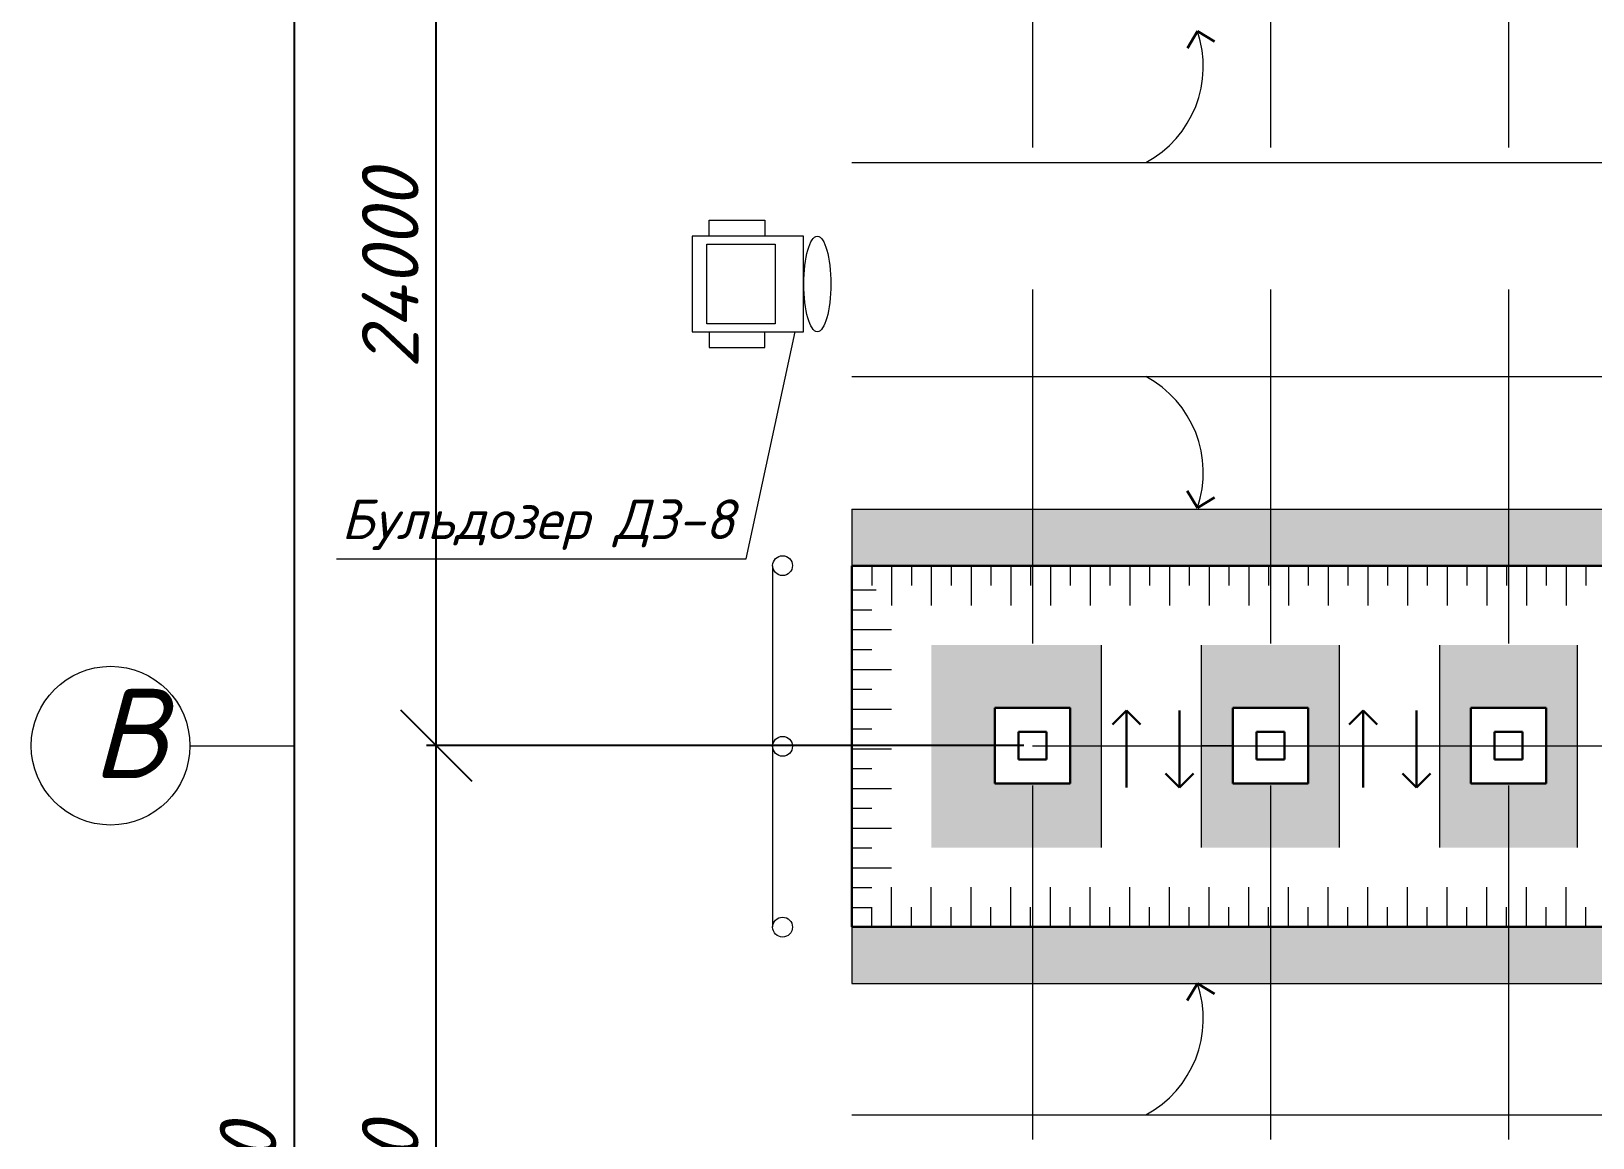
# Model space of a CAD drawing. Header units: millimetres. Extents: x 1422334 to 1587362, y 445536 to 446570.
# Drawn here: x 1585941.3 to 1585996.4, y 446306.7 to 446345.7 of the extents above; entities that cross this region are included whole.
import ezdxf

# ---------------------------------------------------------------- set-up
doc = ezdxf.new("R2010")
doc.units = ezdxf.units.MM
doc.header["$LTSCALE"] = 50
doc.linetypes.add('GOST2.303 4', pattern=[7, 5, -2, 0])
doc.layers.get('0').update_dxf_attribs({"lineweight": 13})
for name, color, linetype, lineweight in [('fund transh', 7, 'Continuous', 30), ('Risunochki', 7, 'Continuous', 13), ('камаз', 7, 'Continuous', 13), ('Линии склона', 7, 'Continuous', 30), ('оси траншей размеры', 7, 'Continuous', 13), ('Слой 0.13', 7, 'Continuous', 9)]:
    doc.layers.add(name, color=color, linetype=linetype, lineweight=lineweight)
doc.styles.get("Standard").update_dxf_attribs({"font": 'isocpeui.ttf'})
doc.dimstyles.new('200', dxfattribs={"dimtxt": 2.5, "dimasz": 2.5, "dimexe": 0.3445, "dimexo": 0.3, "dimtad": 1, "dimlfac": 500, "dimtxsty": 'Standard', "dimblk": 'OBLIQUE', "dimcen": 2.5, "dimadec": 0, "dimazin": 0, "dimtfac": 1, "dimtmove": 0, "dimatfit": 3, "dimfxl": 1, "dimarcsym": 0})

# ---------------------------------------------------------------- blocks, each defined once
blk = doc.blocks.new('_Oblique')
at = {"color": 0, "linetype": 'ByBlock', "lineweight": -2}
blk.add_line((-0.5, -0.5), (0.5, 0.5), dxfattribs=at)
blk = doc.blocks.new('*D2144')
at = {"layer": 'Defpoints', "color": 0, "ltscale": 10000, "transparency": 16777216}
for p in [(1585955.598, 446320.541), (1585976.639, 446320.541), (1585976.639, 446286.941)]:
    blk.add_point(p, dxfattribs=at)
at = {"layer": 'оси траншей размеры', "color": 0, "lineweight": -2, "ltscale": 10000, "transparency": 16777216}
for p, q in [((1585976.339, 446320.541), (1585955.253, 446320.541)), ((1585955.598, 446286.941), (1585955.598, 446320.541)), ((1585976.339, 446286.941), (1585955.253, 446286.941))]:
    blk.add_line(p, q, dxfattribs=at)
at = {"layer": 'оси траншей размеры', "color": 0, "lineweight": -2, "ltscale": 10000, "transparency": 16777216, "xscale": 2.5, "yscale": 2.5, "zscale": 2.5}
for p, rotation in [((1585955.598, 446320.541), 90), ((1585955.598, 446286.941), 270)]:
    blk.add_blockref('_Oblique', p, dxfattribs=dict(at, rotation=rotation))
at = {"layer": 'оси траншей размеры', "color": 0, "ltscale": 10000, "transparency": 16777216, "insert": (1585953.973, 446303.741), "char_height": 2, "attachment_point": 5, "rotation": 90}
blk.add_mtext('24000', dxfattribs=at)
blk = doc.blocks.new('*D2145')
at = {"layer": 'Defpoints', "color": 0, "ltscale": 10000, "transparency": 16777216}
for p in [(1585955.598, 446354.141), (1585976.639, 446354.141), (1585976.639, 446320.541)]:
    blk.add_point(p, dxfattribs=at)
at = {"layer": 'оси траншей размеры', "color": 0, "lineweight": -2, "ltscale": 10000, "transparency": 16777216}
for p, q in [((1585976.339, 446354.141), (1585955.253, 446354.141)), ((1585955.598, 446320.541), (1585955.598, 446354.141)), ((1585976.339, 446320.541), (1585955.253, 446320.541))]:
    blk.add_line(p, q, dxfattribs=at)
at = {"layer": 'оси траншей размеры', "color": 0, "lineweight": -2, "ltscale": 10000, "transparency": 16777216, "xscale": 2.5, "yscale": 2.5, "zscale": 2.5}
for p, rotation in [((1585955.598, 446354.141), 90), ((1585955.598, 446320.541), 270)]:
    blk.add_blockref('_Oblique', p, dxfattribs=dict(at, rotation=rotation))
at = {"layer": 'оси траншей размеры', "color": 0, "ltscale": 10000, "transparency": 16777216, "insert": (1585953.973, 446337.341), "char_height": 2, "attachment_point": 5, "rotation": 90}
blk.add_mtext('24000', dxfattribs=at)
blk = doc.blocks.new('*D2146')
at = {"layer": 'Defpoints', "color": 0, "ltscale": 10000, "transparency": 16777216}
for p in [(1585950.593, 446354.141), (1585976.639, 446354.141), (1585976.639, 446253.341)]:
    blk.add_point(p, dxfattribs=at)
at = {"layer": 'оси траншей размеры', "color": 0, "lineweight": -2, "ltscale": 10000, "transparency": 16777216}
for p, q in [((1585976.339, 446354.141), (1585950.248, 446354.141)), ((1585950.593, 446253.341), (1585950.593, 446354.141)), ((1585976.339, 446253.341), (1585950.248, 446253.341))]:
    blk.add_line(p, q, dxfattribs=at)
at = {"layer": 'оси траншей размеры', "color": 0, "lineweight": -2, "ltscale": 10000, "transparency": 16777216, "xscale": 2.5, "yscale": 2.5, "zscale": 2.5}
for p, rotation in [((1585950.593, 446354.141), 90), ((1585950.593, 446253.341), 270)]:
    blk.add_blockref('_Oblique', p, dxfattribs=dict(at, rotation=rotation))
at = {"layer": 'оси траншей размеры', "color": 0, "ltscale": 10000, "transparency": 16777216, "insert": (1585948.955, 446303.741), "char_height": 2, "attachment_point": 5, "rotation": 90}
blk.add_mtext('72000', dxfattribs=at)

msp = doc.modelspace()

# ---------------------------------------------------------------- hatches: boundary and pattern name
at = {"layer": 'Risunochki', "ltscale": 10000}
h = msp.add_hatch(dxfattribs=at)
h.set_pattern_fill('AR-CONC', color=250, scale=0.01)
h.set_pattern_definition([(50, (1586923.3893, 445649.8545), (1.8218467, -0.1593909), [0.1905, -2.0955]), (355, (1586923.3893, 445649.8545), (-0.3524342, 1.9105685), [0.1524, -1.6764058]), (100.45144, (1586923.5411, 445649.8412), (1.4694125, 1.7511775), [0.1619, -1.7809024]), (46.1842, (1586923.3893, 445650.3625), (2.7107904, -0.4204233), [0.28575, -3.14325]), (96.63556, (1586923.6152, 445650.3274), (2.3740413, 2.474261), [0.24285, -2.671356]), (351.18415, (1586923.3893, 445650.3625), (2.3740413, 2.474261), [0.2285997, -2.514597]), (21, (1586923.6433, 445650.2355), (1.516144, -1.022652), [0.1905, -2.0955]), (326, (1586923.6433, 445650.2355), (0.6180203, 1.8418797), [0.1524, -1.6764]), (71.45144, (1586923.7696, 445650.1503), (2.1341642, 0.8192277), [0.1619, -1.7808994]), (37.5, (1586923.3893, 445649.8545), (0.03088603, 0.8455504), [0, -1.65608, 0, -1.7018, 0, -1.68275]), (7.5, (1586923.3893, 445649.8545), (0.6681966, 1.00180575), [0, -0.97028, 0, -1.61798, 0, -0.64135]), (327.5, (1586922.82286, 445649.8545), (1.35590595, -0.05728744), [0, -0.635, 0, -1.9812, 0, -2.6289]), (317.5, (1586922.5689, 445649.8545), (1.4812918, 0.2542649), [0, -0.8255, 0, -1.31572, 0, -1.8669])])
h.paths.add_polyline_path([(1586050.201654, 446328.887727), (1585970.261654, 446328.887727), (1585970.261654, 446326.887727), (1586050.201654, 446326.887727)])
h = msp.add_hatch(dxfattribs=at)
h.set_pattern_fill('AR-CONC', color=250, scale=0.00076032)
h.set_pattern_definition([(50, (1585987.76922, 446312.92956), (0.13851865, -0.0121188), [0.0144841, -0.1593251]), (355, (1585987.76922, 446312.92956), (-0.0267963, 0.1452643), [0.0115873, -0.1274605]), (100.45144, (1585987.78076, 446312.92855), (0.1117224, 0.1331455), [0.0123096, -0.1354056]), (46.1842, (1585987.76922, 446312.96818), (0.2061068, -0.0319656), [0.0217261, -0.2389876]), (96.6356, (1585987.7864, 446312.96552), (0.1805031, 0.188123), [0.0184644, -0.2031085]), (351.1842, (1585987.76922, 446312.96818), (0.180503, 0.188123), [0.017381, -0.1911899]), (21, (1585987.78853, 446312.95853), (0.11527545, -0.0777543), [0.0144841, -0.1593251]), (326, (1585987.78853, 446312.95853), (0.0469893, 0.1400418), [0.0115873, -0.12746]), (71.45144, (1585987.79814, 446312.95205), (0.1622648, 0.0622875), [0.0123096, -0.1354053]), (37.5, (1585987.769217, 446312.92956), (0.00234833, 0.06428889), [0, -0.12591507, 0, -0.12939126, 0, -0.12794285]), (7.5, (1585987.76922, 446312.92956), (0.05080433, 0.0761693), [0, -0.07377233, 0, -0.12301826, 0, -0.04876312]), (327.5, (1585987.72615, 446312.92956), (0.10309224, -0.00435568), [0, -0.04828032, 0, -0.1506346, 0, -0.19988052]), (317.5, (1585987.70684, 446312.92956), (0.1126256, 0.01933227), [0, -0.0627644, 0, -0.1000368, 0, -0.14194414])])
h.paths.add_polyline_path([(1585973.068947, 446324.087727), (1585973.068947, 446316.947727), (1585979.068947, 446316.947727), (1585979.068947, 446324.087727)])
h.paths.add_polyline_path([(1585977.968947, 446321.870782), (1585977.968947, 446319.210782), (1585975.308947, 446319.210782), (1585975.308947, 446321.870782)], flags=16)
h = msp.add_hatch(dxfattribs=at)
h.set_pattern_fill('AR-CONC', color=250, scale=0.00076032)
h.set_pattern_definition([(50, (1585996.16922, 446312.92956), (0.13851865, -0.0121188), [0.0144841, -0.1593251]), (355, (1585996.16922, 446312.92956), (-0.0267963, 0.1452643), [0.0115873, -0.1274605]), (100.45144, (1585996.18076, 446312.92855), (0.1117224, 0.1331455), [0.0123096, -0.1354056]), (46.1842, (1585996.16922, 446312.96818), (0.2061068, -0.0319656), [0.0217261, -0.2389876]), (96.6356, (1585996.1864, 446312.96552), (0.180503, 0.188123), [0.0184644, -0.2031085]), (351.1842, (1585996.16922, 446312.96818), (0.180503, 0.188123), [0.017381, -0.1911899]), (21, (1585996.18853, 446312.95853), (0.11527545, -0.0777543), [0.0144841, -0.1593251]), (326, (1585996.18853, 446312.95853), (0.0469893, 0.1400418), [0.0115873, -0.12746]), (71.45144, (1585996.19814, 446312.95205), (0.1622648, 0.0622875), [0.0123096, -0.1354053]), (37.5, (1585996.169217, 446312.92956), (0.00234833, 0.06428889), [0, -0.12591507, 0, -0.12939126, 0, -0.12794285]), (7.5, (1585996.16922, 446312.92956), (0.05080433, 0.0761693), [0, -0.07377233, 0, -0.12301826, 0, -0.04876312]), (327.5, (1585996.12615, 446312.92956), (0.10309224, -0.00435568), [0, -0.04828032, 0, -0.1506346, 0, -0.19988052]), (317.5, (1585996.10684, 446312.92956), (0.1126256, 0.01933227), [0, -0.0627644, 0, -0.1000368, 0, -0.14194414])])
h.paths.add_polyline_path([(1585982.608947, 446324.087727), (1585982.608947, 446316.947727), (1585987.468947, 446316.947727), (1585987.468947, 446324.087727)])
h.paths.add_polyline_path([(1585986.368947, 446321.870782), (1585986.368947, 446319.210782), (1585983.708947, 446319.210782), (1585983.708947, 446321.870782)], flags=16)
h = msp.add_hatch(dxfattribs=at)
h.set_pattern_fill('AR-CONC', color=250, scale=0.00076032)
h.set_pattern_definition([(50, (1586004.56922, 446312.92956), (0.13851865, -0.0121188), [0.0144841, -0.1593251]), (355, (1586004.56922, 446312.92956), (-0.0267963, 0.1452643), [0.0115873, -0.1274605]), (100.45144, (1586004.58076, 446312.92855), (0.1117224, 0.1331455), [0.0123096, -0.1354056]), (46.1842, (1586004.56922, 446312.96818), (0.2061068, -0.0319656), [0.0217261, -0.2389876]), (96.6356, (1586004.5864, 446312.96552), (0.180503, 0.188123), [0.0184644, -0.2031085]), (351.1842, (1586004.56922, 446312.96818), (0.180503, 0.188123), [0.017381, -0.1911899]), (21, (1586004.58853, 446312.95853), (0.11527545, -0.0777543), [0.0144841, -0.1593251]), (326, (1586004.58853, 446312.95853), (0.0469893, 0.1400418), [0.0115873, -0.12746]), (71.45144, (1586004.59814, 446312.95205), (0.1622648, 0.0622875), [0.0123096, -0.1354053]), (37.5, (1586004.569217, 446312.92956), (0.00234833, 0.06428889), [0, -0.12591507, 0, -0.12939126, 0, -0.12794285]), (7.5, (1586004.56922, 446312.92956), (0.05080433, 0.0761693), [0, -0.07377233, 0, -0.12301826, 0, -0.04876312]), (327.5, (1586004.52615, 446312.92956), (0.10309224, -0.00435568), [0, -0.04828032, 0, -0.1506346, 0, -0.19988052]), (317.5, (1586004.50684, 446312.92956), (0.1126256, 0.01933227), [0, -0.0627644, 0, -0.1000368, 0, -0.14194414])])
h.paths.add_polyline_path([(1585991.008947, 446324.087727), (1585991.008947, 446316.947727), (1585995.868947, 446316.947727), (1585995.868947, 446324.087727)])
h.paths.add_polyline_path([(1585994.768947, 446321.870782), (1585994.768947, 446319.210782), (1585992.108947, 446319.210782), (1585992.108947, 446321.870782)], flags=16)
h = msp.add_hatch(dxfattribs=at)
h.set_pattern_fill('AR-CONC', color=250, scale=0.01)
h.set_pattern_definition([(50, (1586923.3893, 445637.1145), (1.8218467, -0.1593909), [0.1905, -2.0955]), (355, (1586923.3893, 445637.1145), (-0.3524342, 1.9105685), [0.1524, -1.6764058]), (100.45144, (1586923.5411, 445637.1012), (1.4694125, 1.7511775), [0.1619, -1.7809024]), (46.1842, (1586923.3893, 445637.6225), (2.7107904, -0.4204233), [0.28575, -3.14325]), (96.63556, (1586923.6152, 445637.5874), (2.3740413, 2.474261), [0.24285, -2.671356]), (351.18415, (1586923.3893, 445637.6225), (2.3740413, 2.474261), [0.2285997, -2.514597]), (21, (1586923.6433, 445637.4955), (1.516144, -1.022652), [0.1905, -2.0955]), (326, (1586923.6433, 445637.4955), (0.6180203, 1.8418797), [0.1524, -1.6764]), (71.45144, (1586923.7696, 445637.4103), (2.1341642, 0.8192277), [0.1619, -1.7808994]), (37.5, (1586923.3893, 445637.1145), (0.03088603, 0.8455504), [0, -1.65608, 0, -1.7018, 0, -1.68275]), (7.5, (1586923.3893, 445637.1145), (0.6681966, 1.00180575), [0, -0.97028, 0, -1.61798, 0, -0.64135]), (327.5, (1586922.82286, 445637.1145), (1.35590595, -0.05728744), [0, -0.635, 0, -1.9812, 0, -2.6289]), (317.5, (1586922.5689, 445637.1145), (1.4812918, 0.2542649), [0, -0.8255, 0, -1.31572, 0, -1.8669])])
h.paths.add_polyline_path([(1586050.201654, 446314.147727), (1585970.261654, 446314.147727), (1585970.261654, 446312.147727), (1586050.201654, 446312.147727)])

# ---------------------------------------------------------------- linework, layer by layer
at = {"layer": 'fund transh', "ltscale": 10000}
for p, q in [((1585975.308947, 446319.210782, 8264.642599), (1585975.308947, 446321.870782, 8264.642599)), ((1585975.308947, 446321.870782, 8264.642599), (1585977.968947, 446321.870782, 8264.642599)), ((1585977.968947, 446321.870782, 8264.642599), (1585977.968947, 446319.210782, 8264.642599)), ((1585983.708947, 446319.210782, 8264.642599), (1585983.708947, 446321.870782, 8264.642599)), ((1585983.708947, 446321.870782, 8264.642599), (1585986.368947, 446321.870782, 8264.642599)), ((1585986.368947, 446321.870782, 8264.642599), (1585986.368947, 446319.210782, 8264.642599)), ((1585992.108947, 446319.210782, 8264.642599), (1585992.108947, 446321.870782, 8264.642599)), ((1585992.108947, 446321.870782, 8264.642599), (1585994.768947, 446321.870782, 8264.642599)), ((1585994.768947, 446321.870782, 8264.642599), (1585994.768947, 446319.210782, 8264.642599)), ((1585976.148947, 446320.050782, 8264.642599), (1585976.148947, 446321.030782, 8264.642599)), ((1585976.148947, 446321.030782, 8264.642599), (1585977.128947, 446321.030782, 8264.642599)), ((1585977.128947, 446321.030782, 8264.642599), (1585977.128947, 446320.050782, 8264.642599)), ((1585984.548947, 446320.050782, 8264.642599), (1585984.548947, 446321.030782, 8264.642599)), ((1585984.548947, 446321.030782, 8264.642599), (1585985.528947, 446321.030782, 8264.642599)), ((1585985.528947, 446321.030782, 8264.642599), (1585985.528947, 446320.050782, 8264.642599)), ((1585992.948947, 446320.050782, 8264.642599), (1585992.948947, 446321.030782, 8264.642599)), ((1585992.948947, 446321.030782, 8264.642599), (1585993.928947, 446321.030782, 8264.642599)), ((1585993.928947, 446321.030782, 8264.642599), (1585993.928947, 446320.050782, 8264.642599)), ((1585977.128947, 446320.050782, 8264.642599), (1585976.148947, 446320.050782, 8264.642599)), ((1585985.528947, 446320.050782, 8264.642599), (1585984.548947, 446320.050782, 8264.642599)), ((1585993.928947, 446320.050782, 8264.642599), (1585992.948947, 446320.050782, 8264.642599)), ((1585977.968947, 446319.210782, 8264.642599), (1585975.308947, 446319.210782, 8264.642599)), ((1585986.368947, 446319.210782, 8264.642599), (1585983.708947, 446319.210782, 8264.642599)), ((1585994.768947, 446319.210782, 8264.642599), (1585992.108947, 446319.210782, 8264.642599))]:
    msp.add_line(p, q, dxfattribs=at)
at = {"layer": 'Risunochki', "lineweight": 30, "ltscale": 10000}
for p, q in [((1585982.462418, 446345.747727, 8264.642599), (1585982.104138, 446345.146366, 8264.642599)), ((1585982.462418, 446345.747727, 8264.642599), (1585983.06378, 446345.389447, 8264.642599)), ((1585982.461658, 446328.933836, 8264.642599), (1585982.103378, 446329.535198, 8264.642599)), ((1585982.461658, 446328.933836, 8264.642599), (1585983.06302, 446329.292116, 8264.642599)), ((1585979.952249, 446321.783571, 8264.642599), (1585979.457274, 446321.288596, 8264.642599)), ((1585979.952249, 446321.783571, 8264.642599), (1585979.952249, 446319.061373, 8264.642599)), ((1585979.952249, 446321.783571, 8264.642599), (1585980.447224, 446321.288596, 8264.642599)), ((1585981.827359, 446319.061373, 8264.642599), (1585981.827359, 446321.783571, 8264.642599)), ((1585988.313319, 446321.783571, 8264.642599), (1585987.818344, 446321.288596, 8264.642599)), ((1585988.313319, 446321.783571, 8264.642599), (1585988.313319, 446319.061373, 8264.642599)), ((1585988.313319, 446321.783571, 8264.642599), (1585988.808294, 446321.288596, 8264.642599)), ((1585990.188428, 446319.061373, 8264.642599), (1585990.188428, 446321.783571, 8264.642599)), ((1585981.827359, 446319.061373, 8264.642599), (1585981.332384, 446319.556348, 8264.642599)), ((1585981.827359, 446319.061373, 8264.642599), (1585982.322333, 446319.556348, 8264.642599)), ((1585990.188428, 446319.061373, 8264.642599), (1585989.693454, 446319.556348, 8264.642599)), ((1585990.188428, 446319.061373, 8264.642599), (1585990.683403, 446319.556348, 8264.642599)), ((1585982.461658, 446312.147727, 8264.642599), (1585982.103378, 446311.546366, 8264.642599)), ((1585982.461658, 446312.147727, 8264.642599), (1585983.06302, 446311.789447, 8264.642599))]:
    msp.add_line(p, q, dxfattribs=at)
at = {"layer": 'Risunochki', "ltscale": 10000}
for p, q in [((1585970.262414, 446341.116578, 8264.642599), (1586047.219399, 446341.116578, 8264.642599)), ((1585965.225498, 446338.514885, 8264.642599), (1585965.225498, 446339.076408, 8264.642599)), ((1585965.225498, 446339.076408, 8264.642599), (1585967.190829, 446339.076408, 8264.642599)), ((1585967.190829, 446339.076408, 8264.642599), (1585967.190829, 446338.514885, 8264.642599)), ((1585964.630133, 446338.514885, 8264.642599), (1585964.630133, 446335.145746, 8264.642599)), ((1585968.560796, 446338.514885, 8264.642599), (1585964.630133, 446338.514885, 8264.642599)), ((1585965.149009, 446335.426507, 8264.642599), (1585965.149009, 446338.234123, 8264.642599)), ((1585965.149009, 446338.234123, 8264.642599), (1585967.563559, 446338.234123, 8264.642599)), ((1585967.563559, 446338.234123, 8264.642599), (1585967.563559, 446335.426507, 8264.642599)), ((1585968.560796, 446335.145746, 8264.642599), (1585968.560796, 446338.514885, 8264.642599)), ((1585967.563559, 446335.426507, 8264.642599), (1585965.149009, 446335.426507, 8264.642599)), ((1585964.630133, 446335.145746, 8264.642599), (1585968.560796, 446335.145746, 8264.642599)), ((1585965.225498, 446335.145746, 8264.642599), (1585965.225498, 446334.584223, 8264.642599)), ((1585967.190829, 446334.584223, 8264.642599), (1585967.190829, 446335.145746, 8264.642599)), ((1585965.225498, 446334.584223, 8264.642599), (1585967.190829, 446334.584223, 8264.642599)), ((1585970.261654, 446333.564986, 8264.642599), (1586047.218639, 446333.564986, 8264.642599)), ((1585970.261654, 446328.887727, 8264.642599), (1585970.261654, 446326.887727, 8264.642599)), ((1585970.261654, 446328.887727, 8264.642599), (1586050.201654, 446328.887727, 8264.642599)), ((1585979.068947, 446316.947727, 8264.642599), (1585979.068947, 446324.087727, 8264.642599)), ((1585982.608947, 446316.947727, 8264.642599), (1585982.608947, 446324.087727, 8264.642599)), ((1585987.468947, 446316.947727, 8264.642599), (1585987.468947, 446324.087727, 8264.642599)), ((1585991.008947, 446316.947727, 8264.642599), (1585991.008947, 446324.087727, 8264.642599)), ((1585995.868947, 446316.947727, 8264.642599), (1585995.868947, 446324.087727, 8264.642599)), ((1585983.708947, 446320.540782, 8264.642599), (1585982.608947, 446320.540782, 8264.642599)), ((1585986.368947, 446320.540782, 8264.642599), (1585987.468947, 446320.540782, 8264.642599)), ((1585970.261654, 446314.147727, 8264.642599), (1585970.261654, 446312.147727, 8264.642599)), ((1585970.261654, 446312.147727, 8264.642599), (1586050.201654, 446312.147727, 8264.642599)), ((1585970.261654, 446307.516578, 8264.642599), (1586047.218639, 446307.516578, 8264.642599))]:
    msp.add_line(p, q, dxfattribs=at)
for centre, start, end in [((1585978.818568, 446344.509265, 8264.642599), 298.1704955, 18.7717348), ((1585978.817808, 446330.172299, 8264.642599), 341.2282652, 61.8295045), ((1585978.817808, 446310.909265, 8264.642599), 298.1704955, 18.7717348)]:
    msp.add_arc(centre, 3.848562, start, end, dxfattribs=at)
msp.add_ellipse((1585969.046028, 446336.830315, 8264.642599), major_axis=(0, 1.684569), ratio=0.283984214, dxfattribs=at)
at = {"layer": 'камаз', "ltscale": 10000}
for p, q in [((1585966.531048, 446327.128251, 8264.642599), (1585968.266175, 446335.145746, 8264.642599)), ((1585952.075604, 446327.128251, 8264.642599), (1585966.531048, 446327.128251, 8264.642599))]:
    msp.add_line(p, q, dxfattribs=at)
at = {"layer": 'Линии склона', "ltscale": 10000}
for p, q in [((1585970.268947, 446326.887727, 8264.642599), (1585970.268947, 446314.147727, 8264.642599)), ((1585970.268947, 446326.887727, 8264.642599), (1586050.208947, 446326.887727, 8264.642599)), ((1585970.268947, 446314.147727, 8264.642599), (1586050.208947, 446314.147727, 8264.642599))]:
    msp.add_line(p, q, dxfattribs=at)
at = {"layer": 'оси траншей размеры', "linetype": 'GOST2.303 4', "ltscale": 0.05}
for p, q in [((1585976.638947, 446354.140782, 8264.642599), (1585976.638947, 446253.340782, 8264.642599)), ((1585985.038947, 446354.140782, 8264.642599), (1585985.038947, 446232.271484, 8264.642599)), ((1585993.438947, 446354.140782, 8264.642599), (1585993.438947, 446232.271484, 8264.642599))]:
    msp.add_line(p, q, dxfattribs=at)
at = {"layer": 'оси траншей размеры', "ltscale": 10000}
for p, q in [((1585967.468947, 446326.887727, 8264.642599), (1585967.468947, 446314.147727, 8264.642599)), ((1585970.268947, 446326.887727, 8264.642599), (1585970.968947, 446326.887727, 8264.642599)), ((1585970.968947, 446326.887727, 8264.642599), (1585970.968947, 446326.187727, 8264.642599)), ((1585971.668947, 446326.887727, 8264.642599), (1585971.668947, 446325.487727, 8264.642599)), ((1585972.368947, 446326.887727, 8264.642599), (1585972.368947, 446326.187727, 8264.642599)), ((1585973.068947, 446326.887727, 8264.642599), (1585973.068947, 446325.487727, 8264.642599)), ((1585973.768947, 446326.887727, 8264.642599), (1585973.768947, 446326.187727, 8264.642599)), ((1585974.468947, 446326.887727, 8264.642599), (1585974.468947, 446325.487727, 8264.642599)), ((1585974.468947, 446326.887727, 8264.642599), (1585975.168947, 446326.887727, 8264.642599)), ((1585975.168947, 446326.887727, 8264.642599), (1585975.168947, 446326.187727, 8264.642599)), ((1585975.868947, 446326.887727, 8264.642599), (1585975.868947, 446325.487727, 8264.642599)), ((1585976.568947, 446326.887727, 8264.642599), (1585976.568947, 446326.187727, 8264.642599)), ((1585977.268947, 446326.887727, 8264.642599), (1585977.268947, 446325.487727, 8264.642599)), ((1585977.968947, 446326.887727, 8264.642599), (1585977.968947, 446326.187727, 8264.642599)), ((1585978.668947, 446326.887727, 8264.642599), (1585978.668947, 446325.487727, 8264.642599)), ((1585978.668947, 446326.887727, 8264.642599), (1585979.368947, 446326.887727, 8264.642599)), ((1585979.368947, 446326.887727, 8264.642599), (1585979.368947, 446326.187727, 8264.642599)), ((1585980.068947, 446326.887727, 8264.642599), (1585980.068947, 446325.487727, 8264.642599)), ((1585980.768947, 446326.887727, 8264.642599), (1585980.768947, 446326.187727, 8264.642599)), ((1585981.468947, 446326.887727, 8264.642599), (1585981.468947, 446325.487727, 8264.642599)), ((1585982.168947, 446326.887727, 8264.642599), (1585982.168947, 446326.187727, 8264.642599)), ((1585982.868947, 446326.887727, 8264.642599), (1585982.868947, 446325.487727, 8264.642599)), ((1585982.868947, 446326.887727, 8264.642599), (1585983.568947, 446326.887727, 8264.642599)), ((1585983.568947, 446326.887727, 8264.642599), (1585983.568947, 446326.187727, 8264.642599)), ((1585984.268947, 446326.887727, 8264.642599), (1585984.268947, 446325.487727, 8264.642599)), ((1585984.968947, 446326.887727, 8264.642599), (1585984.968947, 446326.187727, 8264.642599)), ((1585985.668947, 446326.887727, 8264.642599), (1585985.668947, 446325.487727, 8264.642599)), ((1585986.368947, 446326.887727, 8264.642599), (1585986.368947, 446326.187727, 8264.642599)), ((1585987.068947, 446326.887727, 8264.642599), (1585987.068947, 446325.487727, 8264.642599)), ((1585987.068947, 446326.887727, 8264.642599), (1585987.768947, 446326.887727, 8264.642599)), ((1585987.768947, 446326.887727, 8264.642599), (1585987.768947, 446326.187727, 8264.642599)), ((1585988.468947, 446326.887727, 8264.642599), (1585988.468947, 446325.487727, 8264.642599)), ((1585989.168947, 446326.887727, 8264.642599), (1585989.168947, 446326.187727, 8264.642599)), ((1585989.868947, 446326.887727, 8264.642599), (1585989.868947, 446325.487727, 8264.642599)), ((1585990.568947, 446326.887727, 8264.642599), (1585990.568947, 446326.187727, 8264.642599)), ((1585991.268947, 446326.887727, 8264.642599), (1585991.268947, 446325.487727, 8264.642599)), ((1585991.268947, 446326.887727, 8264.642599), (1585991.968947, 446326.887727, 8264.642599)), ((1585991.968947, 446326.887727, 8264.642599), (1585991.968947, 446326.187727, 8264.642599)), ((1585992.668947, 446326.887727, 8264.642599), (1585992.668947, 446325.487727, 8264.642599)), ((1585993.368947, 446326.887727, 8264.642599), (1585993.368947, 446326.187727, 8264.642599)), ((1585994.068947, 446326.887727, 8264.642599), (1585994.068947, 446325.487727, 8264.642599)), ((1585994.768947, 446326.887727, 8264.642599), (1585994.768947, 446326.187727, 8264.642599)), ((1585995.468947, 446326.887727, 8264.642599), (1585995.468947, 446325.487727, 8264.642599)), ((1585995.468947, 446326.887727, 8264.642599), (1585996.168947, 446326.887727, 8264.642599)), ((1585996.168947, 446326.887727, 8264.642599), (1585996.168947, 446326.187727, 8264.642599)), ((1585970.268947, 446326.033834, 8264.642599), (1585971.12284, 446326.033834, 8264.642599)), ((1585970.268947, 446325.333834, 8264.642599), (1585970.968947, 446325.333834, 8264.642599)), ((1585970.268947, 446324.633834, 8264.642599), (1585971.668947, 446324.633834, 8264.642599)), ((1585970.268947, 446323.933834, 8264.642599), (1585970.968947, 446323.933834, 8264.642599)), ((1585970.268947, 446323.233834, 8264.642599), (1585971.668947, 446323.233834, 8264.642599)), ((1585970.268947, 446322.533834, 8264.642599), (1585970.968947, 446322.533834, 8264.642599)), ((1585970.268947, 446321.833834, 8264.642599), (1585971.668947, 446321.833834, 8264.642599)), ((1585970.268947, 446321.833834, 8264.642599), (1585970.268947, 446321.133834, 8264.642599)), ((1585970.268947, 446321.133834, 8264.642599), (1585970.968947, 446321.133834, 8264.642599)), ((1585976.638947, 446320.540782, 8264.642599), (1586043.838947, 446320.540782, 8264.642599)), ((1585976.638947, 446320.540782, 8264.642599), (1586043.838947, 446320.540782, 8264.642599)), ((1585970.268947, 446320.433834, 8264.642599), (1585971.668947, 446320.433834, 8264.642599)), ((1585970.268947, 446319.733834, 8264.642599), (1585970.968947, 446319.733834, 8264.642599)), ((1585970.268947, 446319.033834, 8264.642599), (1585971.668947, 446319.033834, 8264.642599)), ((1585970.268947, 446318.333834, 8264.642599), (1585970.968947, 446318.333834, 8264.642599)), ((1585970.268947, 446317.633834, 8264.642599), (1585971.668947, 446317.633834, 8264.642599)), ((1585970.268947, 446317.633834, 8264.642599), (1585970.268947, 446316.933834, 8264.642599)), ((1585970.268947, 446316.933834, 8264.642599), (1585970.968947, 446316.933834, 8264.642599)), ((1585970.268947, 446316.233834, 8264.642599), (1585971.668947, 446316.233834, 8264.642599)), ((1585970.268947, 446315.533834, 8264.642599), (1585970.968947, 446315.533834, 8264.642599)), ((1585971.668947, 446314.147727, 8264.642599), (1585971.668947, 446315.547727, 8264.642599)), ((1585973.068947, 446314.147727, 8264.642599), (1585973.068947, 446315.547727, 8264.642599)), ((1585974.468947, 446314.147727, 8264.642599), (1585974.468947, 446315.547727, 8264.642599)), ((1585975.868947, 446314.147727, 8264.642599), (1585975.868947, 446315.547727, 8264.642599)), ((1585977.268947, 446314.147727, 8264.642599), (1585977.268947, 446315.547727, 8264.642599)), ((1585978.668947, 446314.147727, 8264.642599), (1585978.668947, 446315.547727, 8264.642599)), ((1585980.068947, 446314.147727, 8264.642599), (1585980.068947, 446315.547727, 8264.642599)), ((1585981.468947, 446314.147727, 8264.642599), (1585981.468947, 446315.547727, 8264.642599)), ((1585982.868947, 446314.147727, 8264.642599), (1585982.868947, 446315.547727, 8264.642599)), ((1585984.268947, 446314.147727, 8264.642599), (1585984.268947, 446315.547727, 8264.642599)), ((1585985.668947, 446314.147727, 8264.642599), (1585985.668947, 446315.547727, 8264.642599)), ((1585987.068947, 446314.147727, 8264.642599), (1585987.068947, 446315.547727, 8264.642599)), ((1585988.468947, 446314.147727, 8264.642599), (1585988.468947, 446315.547727, 8264.642599)), ((1585989.868947, 446314.147727, 8264.642599), (1585989.868947, 446315.547727, 8264.642599)), ((1585991.268947, 446314.147727, 8264.642599), (1585991.268947, 446315.547727, 8264.642599)), ((1585992.668947, 446314.147727, 8264.642599), (1585992.668947, 446315.547727, 8264.642599)), ((1585994.068947, 446314.147727, 8264.642599), (1585994.068947, 446315.547727, 8264.642599)), ((1585995.468947, 446314.147727, 8264.642599), (1585995.468947, 446315.547727, 8264.642599)), ((1585970.268947, 446314.833834, 8264.642599), (1585970.955054, 446314.833834, 8264.642599)), ((1585970.968947, 446314.147727, 8264.642599), (1585970.968947, 446314.847727, 8264.642599)), ((1585972.368947, 446314.147727, 8264.642599), (1585972.368947, 446314.847727, 8264.642599)), ((1585973.768947, 446314.147727, 8264.642599), (1585973.768947, 446314.847727, 8264.642599)), ((1585975.168947, 446314.147727, 8264.642599), (1585975.168947, 446314.847727, 8264.642599)), ((1585976.568947, 446314.147727, 8264.642599), (1585976.568947, 446314.847727, 8264.642599)), ((1585977.968947, 446314.147727, 8264.642599), (1585977.968947, 446314.847727, 8264.642599)), ((1585979.368947, 446314.147727, 8264.642599), (1585979.368947, 446314.847727, 8264.642599)), ((1585980.768947, 446314.147727, 8264.642599), (1585980.768947, 446314.847727, 8264.642599)), ((1585982.168947, 446314.147727, 8264.642599), (1585982.168947, 446314.847727, 8264.642599)), ((1585983.568947, 446314.147727, 8264.642599), (1585983.568947, 446314.847727, 8264.642599)), ((1585984.968947, 446314.147727, 8264.642599), (1585984.968947, 446314.847727, 8264.642599)), ((1585986.368947, 446314.147727, 8264.642599), (1585986.368947, 446314.847727, 8264.642599)), ((1585987.768947, 446314.147727, 8264.642599), (1585987.768947, 446314.847727, 8264.642599)), ((1585989.168947, 446314.147727, 8264.642599), (1585989.168947, 446314.847727, 8264.642599)), ((1585990.568947, 446314.147727, 8264.642599), (1585990.568947, 446314.847727, 8264.642599)), ((1585991.968947, 446314.147727, 8264.642599), (1585991.968947, 446314.847727, 8264.642599)), ((1585993.368947, 446314.147727, 8264.642599), (1585993.368947, 446314.847727, 8264.642599)), ((1585994.768947, 446314.147727, 8264.642599), (1585994.768947, 446314.847727, 8264.642599)), ((1585996.168947, 446314.147727, 8264.642599), (1585996.168947, 446314.847727, 8264.642599)), ((1585970.268947, 446314.147727, 8264.642599), (1585970.968947, 446314.147727, 8264.642599)), ((1585974.468947, 446314.147727, 8264.642599), (1585975.168947, 446314.147727, 8264.642599)), ((1585978.668947, 446314.147727, 8264.642599), (1585979.368947, 446314.147727, 8264.642599)), ((1585982.868947, 446314.147727, 8264.642599), (1585983.568947, 446314.147727, 8264.642599)), ((1585987.068947, 446314.147727, 8264.642599), (1585987.768947, 446314.147727, 8264.642599)), ((1585991.268947, 446314.147727, 8264.642599), (1585991.968947, 446314.147727, 8264.642599)), ((1585995.468947, 446314.147727, 8264.642599), (1585996.168947, 446314.147727, 8264.642599))]:
    msp.add_line(p, q, dxfattribs=at)
for centre in [(1585967.818947, 446326.892378, 8264.642599), (1585967.818947, 446320.517727, 8264.642599), (1585967.818673, 446314.138516, 8264.642599)]:
    msp.add_circle(centre, 0.35, dxfattribs=at)
at = {"layer": 'Слой 0.13', "ltscale": 10000}
msp.add_line((1585946.903512, 446320.540782, 8264.642599), (1585950.592799, 446320.540782, 8264.642599), dxfattribs=at)
msp.add_circle((1585944.103512, 446320.540782, 8264.642599), 2.8, dxfattribs=at)

# ---------------------------------------------------------------- texts
at = {"layer": 'камаз', "ltscale": 10000, "insert": (1585952.242878, 446329.227001, 8264.642599), "char_height": 1.4, "attachment_point": 1}
msp.add_mtext_dynamic_manual_height_columns('Бульдозер ДЗ-8', width=32.41844459, gutter_width=25, heights=[0], dxfattribs=at)
at = {"layer": 'Слой 0.13', "ltscale": 10000, "insert": (1585942.788598, 446322.547333, 8264.642599), "char_height": 3.15, "attachment_point": 1}
msp.add_mtext_dynamic_manual_height_columns('\\pi0.64802;В', width=3.70625839, gutter_width=25, heights=[0], dxfattribs=at)

# ---------------------------------------------------------------- dimensions: what is measured, and where the dimension line sits
at = {"layer": 'оси траншей размеры', "ltscale": 10000}
for base, p1, p2, picture, middle in [((1585950.592799, 446354.140782, 8264.642599), (1585976.638947, 446253.340782, 8264.642599), (1585976.638947, 446354.140782, 8264.642599), '*D2146', (1585948.95492, 446303.740782, 8264.642599)), ((1585955.597799, 446354.140782, 8264.642599), (1585976.638947, 446320.540782, 8264.642599), (1585976.638947, 446354.140782, 8264.642599), '*D2145', (1585953.972799, 446337.340782, 8264.642599)), ((1585955.597799, 446320.540782, 8264.642599), (1585976.638947, 446286.940782, 8264.642599), (1585976.638947, 446320.540782, 8264.642599), '*D2144', (1585953.972799, 446303.740782, 8264.642599))]:
    dim = msp.add_linear_dim(base=base, p1=p1, p2=p2, angle=90, dimstyle='200', override={"dimtxt": 2, "dimlfac": 714, "dimrnd": 1000}, dxfattribs=at)
    dim.commit()
    dim.dimension.update_dxf_attribs({"geometry": picture, "text_midpoint": middle})

doc.saveas('drawing.dxf')
